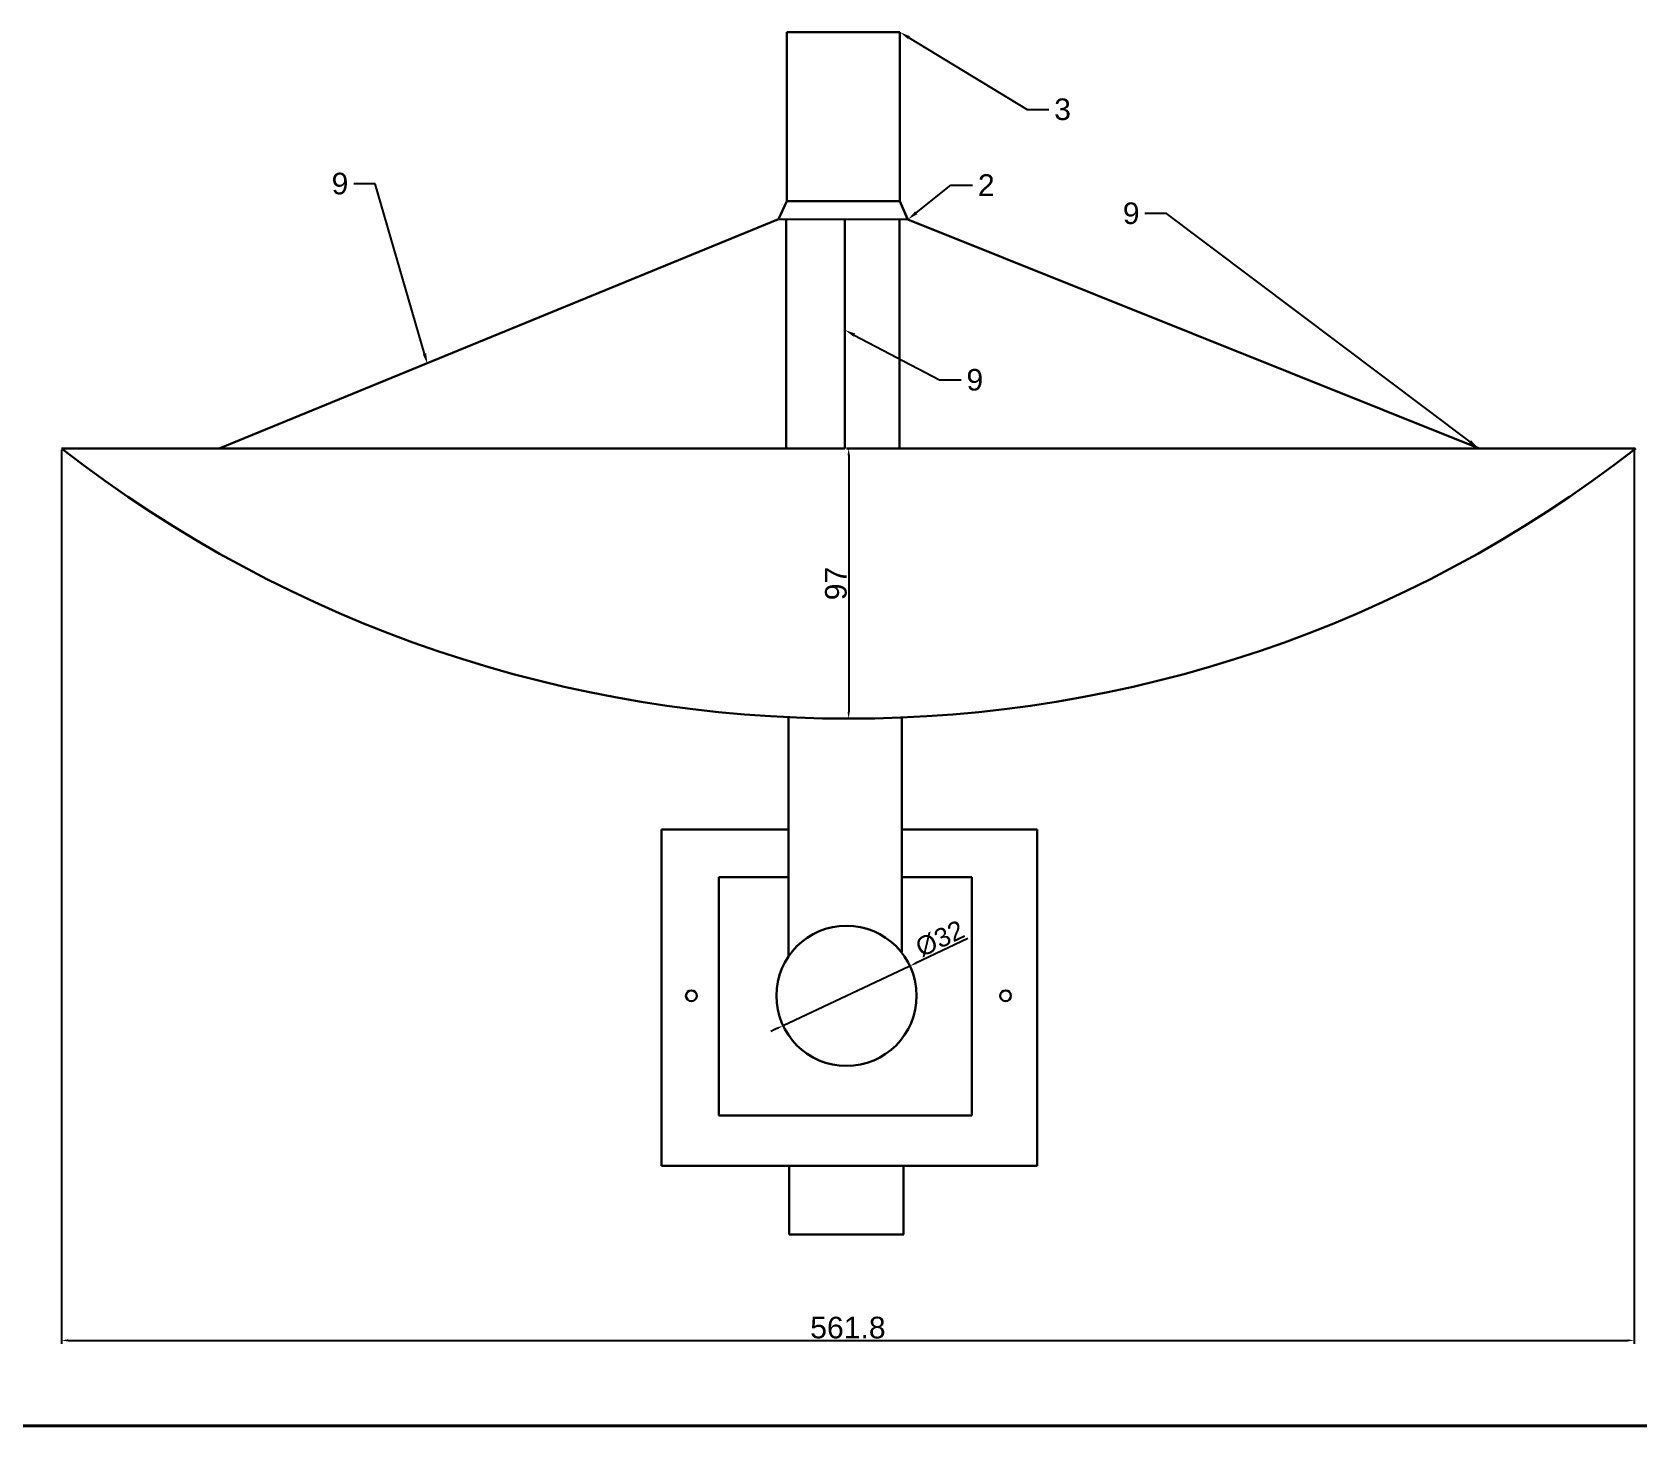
# Model space of a CAD drawing. Header units: millimetres. Extents: x 8 to 2580, y 319 to 2741.
# Drawn here: x 1437 to 2033, y 319 to 836 of the extents above; entities that cross this region are included whole.
import ezdxf
from ezdxf import colors
from ezdxf.entities.mleader import LeaderData, LeaderLine
from ezdxf.math import Vec2, Vec3

# ---------------------------------------------------------------- set-up
doc = ezdxf.new("R2010")
doc.units = ezdxf.units.MM
doc.layers.add('Основная', color=7, linetype='Continuous', lineweight=40)
doc.styles.get("Standard").update_dxf_attribs({"font": 'arial.ttf'})
doc.dimstyles.new('ISO-25', dxfattribs={"dimtxt": 2.5, "dimasz": 2.5, "dimexe": 1.25, "dimexo": 0.625, "dimtad": 1, "dimtxsty": 'Standard', "dimcen": 2.5, "dimadec": 0, "dimazin": 0, "dimtfac": 1, "dimtmove": 0, "dimatfit": 3, "dimfxl": 1, "dimarcsym": 0})

# ---------------------------------------------------------------- blocks, each defined once
blk = doc.blocks.new('*D10')
at = {"color": 0, "lineweight": -2, "transparency": 16777216}
for p, q in [((1784.19, 499.5), (1764.9, 490.43)), ((1715.58, 467.22), (1762.64, 489.36)), ((1713.32, 466.16), (1711.06, 465.1))]:
    blk.add_line(p, q, dxfattribs=at)
at = {"color": 0, "lineweight": 100, "transparency": 16777216}
for points in [[(1764.72, 490.8), (1765.08, 490.05), (1762.64, 489.36)], [(1713.14, 466.54), (1713.5, 465.78), (1715.58, 467.22)]]:
    blk.add_solid(points, dxfattribs=at)
at = {"layer": 'Defpoints', "color": 0, "lineweight": 100, "transparency": 16777216}
for p in [(1762.64, 489.36), (1715.58, 467.22)]:
    blk.add_point(p, dxfattribs=at)
at = {"color": 0, "lineweight": 30, "transparency": 16777216, "insert": (1773.81, 499.47), "char_height": 7, "attachment_point": 5, "rotation": 25.19476}
blk.add_mtext('%%C32', dxfattribs=at)
blk = doc.blocks.new('*D11')
at = {"color": 0, "lineweight": -2, "transparency": 16777216}
for p, q in [((1447.93, 680.75), (1447.93, 349.19)), ((2031.36, 680.75), (2031.36, 349.19)), ((1450.43, 350.44), (2028.86, 350.44))]:
    blk.add_line(p, q, dxfattribs=at)
at = {"color": 0, "lineweight": 100, "transparency": 16777216}
for points in [[(1450.43, 350.85), (1450.43, 350.02), (1447.93, 350.44)], [(2028.86, 350.85), (2028.86, 350.02), (2031.36, 350.44)]]:
    blk.add_solid(points, dxfattribs=at)
at = {"layer": 'Defpoints', "color": 0, "lineweight": 100, "transparency": 16777216}
for p in [(1447.93, 681.38), (2031.36, 681.38), (2031.36, 350.44)]:
    blk.add_point(p, dxfattribs=at)
at = {"color": 0, "lineweight": 13, "transparency": 16777216, "insert": (1739.64, 355.15), "char_height": 8, "attachment_point": 5}
blk.add_mtext('561.8', dxfattribs=at)
blk = doc.blocks.new('*D15')
at = {"color": 0, "lineweight": -2, "transparency": 16777216}
for p, q in [((1739.11, 681.38), (1741.18, 681.38)), ((1739.93, 678.88), (1739.93, 583.64)), ((1739.11, 581.14), (1741.18, 581.14))]:
    blk.add_line(p, q, dxfattribs=at)
at = {"color": 0, "lineweight": 100, "transparency": 16777216}
for points in [[(1739.51, 678.88), (1740.34, 678.88), (1739.93, 681.38)], [(1739.51, 583.64), (1740.34, 583.64), (1739.93, 581.14)]]:
    blk.add_solid(points, dxfattribs=at)
at = {"layer": 'Defpoints', "color": 0, "lineweight": 100, "transparency": 16777216}
for p in [(1738.49, 681.38), (1738.49, 581.14), (1739.93, 581.14)]:
    blk.add_point(p, dxfattribs=at)
at = {"color": 0, "lineweight": 13, "transparency": 16777216, "insert": (1735.22, 631.26), "char_height": 8, "attachment_point": 5, "rotation": 90}
blk.add_mtext('97', dxfattribs=at)

msp = doc.modelspace()

# ---------------------------------------------------------------- linework, layer by layer
at = {"lineweight": 30}
for p, q in [((1716.955, 773.143), (1716.955, 835.843)), ((1758.913, 835.843), (1716.955, 835.843)), ((1758.889, 773.143), (1758.913, 835.843)), ((1713.865, 766.393), (1716.955, 773.143)), ((1758.913, 773.143), (1716.955, 773.143)), ((1761.899, 766.232), (1758.88, 773.164)), ((1758.88, 773.164), (1761.867, 766.305)), ((1506.395, 681.375), (1713.865, 766.393)), ((1761.457, 766.358), (1714.103, 766.393)), ((1714.938, 766.393), (1738.486, 766.375)), ((1716.798, 766.39), (1716.798, 681.375)), ((1738.486, 681.375), (1738.486, 766.375)), ((1738.486, 766.375), (1738.486, 766.375)), ((1758.764, 766.362), (1758.764, 681.375)), ((1761.934, 766.358), (1973.62, 681.445)), ((1738.486, 681.375), (1738.486, 725.317)), ((1738.486, 681.375), (1447.929, 681.375)), ((1739.111, 681.375), (1739.111, 681.375)), ((1739.111, 681.375), (2031.737, 681.375)), ((1717.617, 581.661), (1717.617, 493.121)), ((1759.602, 581.544), (1759.602, 494.604)), ((1670.544, 540.05), (1670.544, 415.176)), ((1670.544, 540.05), (1717.617, 540.05)), ((1809.913, 540.05), (1759.602, 540.05)), ((1809.913, 540.05), (1809.913, 415.176)), ((1691.729, 522.282), (1691.729, 433.835)), ((1691.729, 522.282), (1717.617, 522.282)), ((1785.654, 522.282), (1759.602, 522.282)), ((1785.654, 433.835), (1785.654, 522.282)), ((1691.729, 433.835), (1785.654, 433.835)), ((1670.544, 415.176), (1675.693, 415.176)), ((1809.913, 415.176), (1675.693, 415.176)), ((1717.828, 415.176), (1717.829, 389.691)), ((1760.323, 415.176), (1760.323, 389.691)), ((1760.345, 389.691), (1717.841, 389.691))]:
    msp.add_line(p, q, dxfattribs=at)
for centre, radius in [((1739.111, 478.293), 26), ((1681.576, 478.293), 2), ((1798.146, 478.293), 2)]:
    msp.add_circle(centre, radius, dxfattribs=at)
msp.add_arc((1739.926, 1056.554), 475.417, 232.106822, 307.893178, dxfattribs=at)
at = {"layer": 'Основная'}
msp.add_line((2573.398, 318.724), (941.398, 318.724), dxfattribs=at)

# ---------------------------------------------------------------- dimensions: what is measured, and where the dimension line sits
at = {"lineweight": 13}
dim = msp.add_linear_dim(base=(2031.356, 350.437), p1=(1447.929, 681.375), p2=(2031.356, 681.375), text='561.8', dimstyle='ISO-25', override={"dimtxt": 8}, dxfattribs=at)
dim.commit()
dim.dimension.update_dxf_attribs({"geometry": '*D11', "text_midpoint": (1739.642, 355.147)})
dim = msp.add_aligned_dim(p1=(1738.486, 681.375), p2=(1738.486, 581.139), distance=1.44, text='97', dimstyle='ISO-25', override={"dimtxt": 8}, dxfattribs=at)
dim.commit()
dim.dimension.update_dxf_attribs({"geometry": '*D15', "text_midpoint": (1735.216, 631.257)})
at = {"lineweight": 30}
dim = msp.add_diameter_dim_2p(p1=(1715.584, 467.225), p2=(1762.637, 489.361), text='%%C32', dimstyle='ISO-25', override={"dimtxt": 7}, dxfattribs=at)
dim.commit()
dim.dimension.update_dxf_attribs({"geometry": '*D10', "text_midpoint": (1773.806, 499.472)})

# ---------------------------------------------------------------- leaders
at = {"lineweight": 13}
ml = msp.add_multileader_mtext('Standard', dxfattribs=at)
ml.set_content('3', color=256)
ml.set_leader_properties()
ml.build(insert=Vec2(0, 0))
ctx = ml.context
ctx.base_point, ctx.char_height, ctx.plane_origin = Vec3(1814.161, 807.148), 8, Vec3(1760.986, 835.843)
notes = []
notes.append((ctx, [(0, (1, 1, 0), (1806.161, 807.148), (1, 0), 8, [(0, [(1758.913, 835.843)], 0, [])])]))
ctx.mtext.insert, ctx.mtext.flow_direction = Vec3(1816.161, 811.219), 5
ml = msp.add_multileader_mtext('Standard', dxfattribs=at)
ml.set_content('9', color=256)
ml.set_leader_properties()
ml.build(insert=Vec2(0, 0))
ctx = ml.context
ctx.base_point, ctx.char_height, ctx.plane_origin = Vec3(1547.074, 779.594), 8, Vec3(1574.905, 729.305)
ctx.text_align_type = 2
notes.append((ctx, [(0, (1, 1, 0), (1564.335, 779.594), (-1, 0), 8, [(0, [(1583.679, 712.631)], 0, [])])]))
ctx.mtext.insert, ctx.mtext.alignment, ctx.mtext.flow_direction = Vec3(1554.335, 783.662), 3, 5
ml = msp.add_multileader_mtext('Standard', dxfattribs=at)
ml.set_content('2', color=256)
ml.set_leader_properties()
ml.build(insert=Vec2(0, 0))
ctx = ml.context
ctx.base_point, ctx.char_height, ctx.plane_origin = Vec3(1785.862, 779.093), 8, Vec3(1764.652, 769.458)
notes.append((ctx, [(0, (1, 1, 0), (1777.862, 779.093), (1, 0), 8, [(0, [(1761.867, 766.305)], 0, [])])]))
ctx.mtext.insert, ctx.mtext.flow_direction = Vec3(1787.862, 783.093), 5
ml = msp.add_multileader_mtext('Standard', dxfattribs=at)
ml.set_content('9', color=256)
ml.set_leader_properties()
ml.build(insert=Vec2(0, 0))
ctx = ml.context
ctx.base_point, ctx.char_height, ctx.plane_origin = Vec3(1840.595, 768.563), 8, Vec3(1879.606, 735.491)
ctx.text_align_type = 2
notes.append((ctx, [(0, (1, 1, 0), (1857.856, 768.563), (-1, 0), 8, [(0, [(1973.62, 681.445)], 0, [])])]))
ctx.mtext.insert, ctx.mtext.alignment, ctx.mtext.flow_direction = Vec3(1847.856, 772.631), 3, 5
ml = msp.add_multileader_mtext('Standard', dxfattribs=at)
ml.set_content('9', color=256)
ml.set_leader_properties()
ml.build(insert=Vec2(0, 0))
ctx = ml.context
ctx.base_point, ctx.char_height, ctx.plane_origin = Vec3(1781.619, 706.801), 8, Vec3(1738.486, 725.317)
notes.append((ctx, [(0, (1, 1, 0), (1773.619, 706.801), (1, 0), 8, [(0, [(1738.486, 725.317)], 0, [])])]))
ctx.mtext.insert, ctx.mtext.flow_direction = Vec3(1783.619, 710.869), 5
for ctx, leaders in notes:
    for number, flags, end, landing, length, lines in leaders:
        leader = LeaderData()
        leader.index, (leader.has_last_leader_line, leader.has_dogleg_vector, leader.attachment_direction) = number, flags
        leader.last_leader_point, leader.dogleg_vector, leader.dogleg_length = Vec3(end), Vec3(landing), length
        for number, points, colour, breaks in lines:
            line = LeaderLine()
            line.index, line.vertices, line.color, line.breaks = number, Vec3.list(points), colors.encode_raw_color(colour), breaks
            leader.lines.append(line)
        ctx.leaders.append(leader)

doc.saveas('drawing.dxf')
